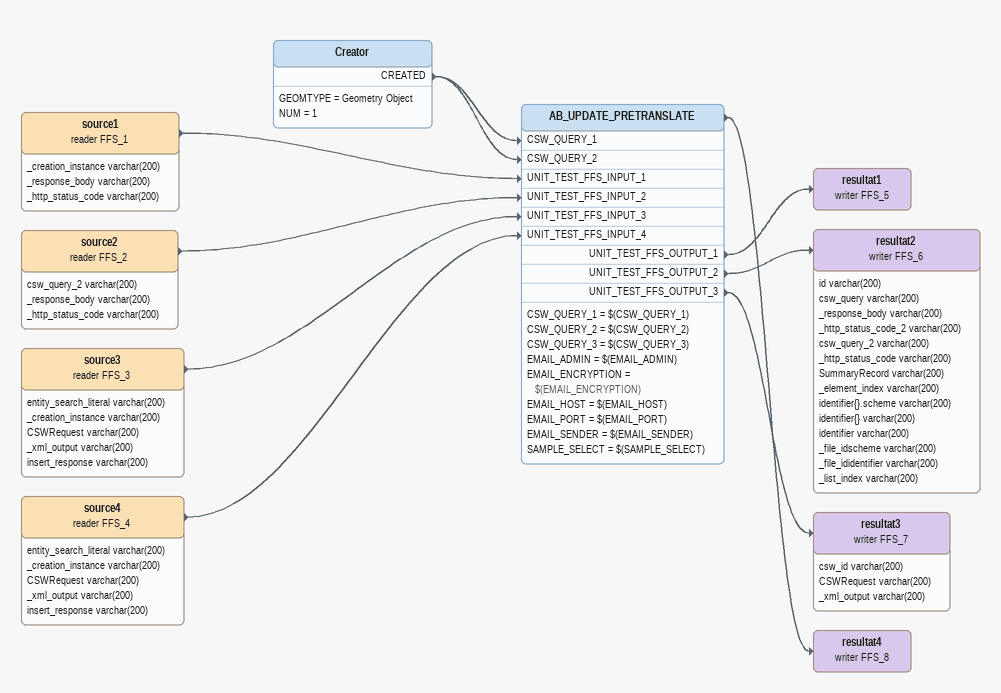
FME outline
source1 (reader FFS_1)
    attributes: _creation_instance varchar(200), _response_body varchar(200), _http_status_code varchar(200)
    -> AB_UPDATE_PRETRANSLATE [UNIT_TEST_FFS_INPUT_1]
source2 (reader FFS_2)
    attributes: csw_query_2 varchar(200), _response_body varchar(200), _http_status_code varchar(200)
    -> AB_UPDATE_PRETRANSLATE [UNIT_TEST_FFS_INPUT_2]
source3 (reader FFS_3)
    attributes: entity_search_literal varchar(200), _creation_instance varchar(200), CSWRequest varchar(200), _xml_output varchar(200), insert_response varchar(200)
    -> AB_UPDATE_PRETRANSLATE [UNIT_TEST_FFS_INPUT_3]
source4 (reader FFS_4)
    attributes: entity_search_literal varchar(200), _creation_instance varchar(200), CSWRequest varchar(200), _xml_output varchar(200), insert_response varchar(200)
    -> AB_UPDATE_PRETRANSLATE [UNIT_TEST_FFS_INPUT_4]
Creator
    GEOMTYPE = Geometry Object
    NUM = 1
    CREATED -> AB_UPDATE_PRETRANSLATE [CSW_QUERY_1]
    CREATED -> AB_UPDATE_PRETRANSLATE [CSW_QUERY_2]
AB_UPDATE_PRETRANSLATE
    CSW_QUERY_1 = $(CSW_QUERY_1)
    CSW_QUERY_2 = $(CSW_QUERY_2)
    CSW_QUERY_3 = $(CSW_QUERY_3)
    EMAIL_ADMIN = $(EMAIL_ADMIN)
    EMAIL_ENCRYPTION = $(EMAIL_ENCRYPTION)
    EMAIL_HOST = $(EMAIL_HOST)
    EMAIL_PORT = $(EMAIL_PORT)
    EMAIL_SENDER = $(EMAIL_SENDER)
    SAMPLE_SELECT = $(SAMPLE_SELECT)
    UNIT_TEST_FFS_OUTPUT_1 -> resultat1 (writer FFS_5)
    UNIT_TEST_FFS_OUTPUT_2 -> resultat2 (writer FFS_6)
    UNIT_TEST_FFS_OUTPUT_3 -> resultat3 (writer FFS_7)
    -> resultat4 (writer FFS_8)
resultat1 (writer FFS_5)
resultat2 (writer FFS_6)
    attributes: id varchar(200), csw_query varchar(200), _response_body varchar(200), _http_status_code_2 varchar(200), csw_query_2 varchar(200), _http_status_code varchar(200), SummaryRecord varchar(200), _element_index varchar(200), identifier{}.scheme varchar(200), identifier{} varchar(200), identifier varchar(200), _file_idscheme varchar(200), _file_ididentifier varchar(200), _list_index varchar(200)
resultat3 (writer FFS_7)
    attributes: csw_id varchar(200), CSWRequest varchar(200), _xml_output varchar(200)
resultat4 (writer FFS_8)
